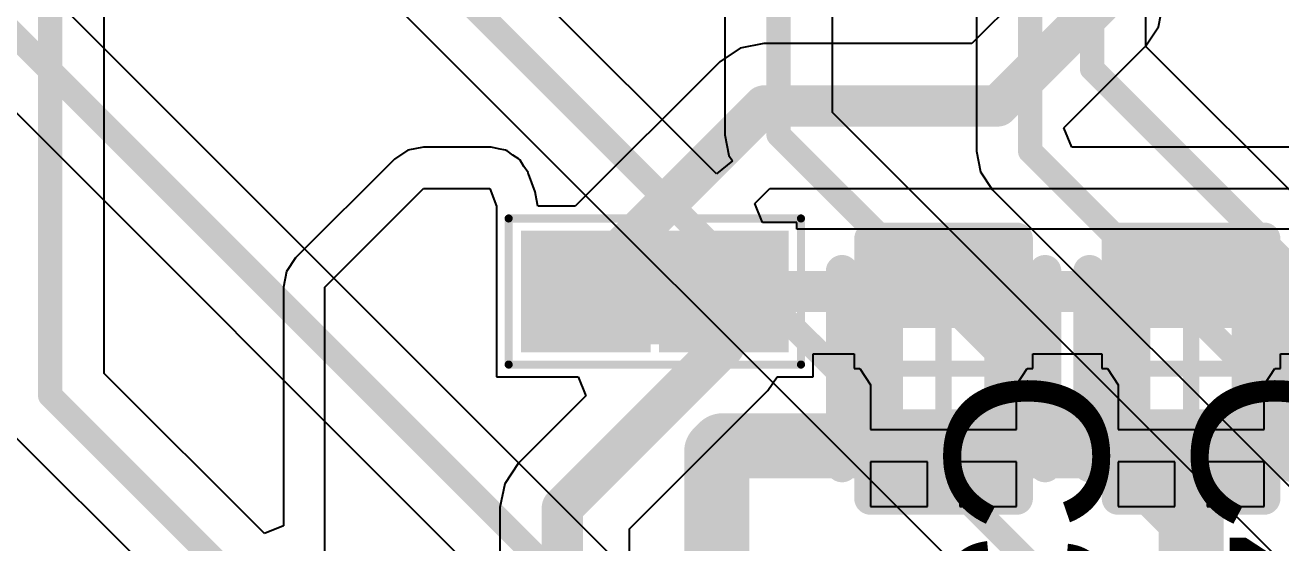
# Model space of a CAD drawing. Header units: millimetres. Extents: x 9.6 to 105, y 7.6 to 66.9.
# Drawn here: x 68.51 to 76.24, y 25.12 to 28.31 of the extents above; entities that cross this region are included whole.
import ezdxf

# ---------------------------------------------------------------- set-up
doc = ezdxf.new("R2010")
doc.units = ezdxf.units.MM
for name, color, linetype in [('BottomLayer', 5, 'Continuous'), ('Mechanical13', 56, 'Continuous'), ('Mechanical15', 56, 'Continuous'), ('Mechanical16', 56, 'Continuous'), ('Mechanical2', 216, 'Continuous'), ('Mechanical3', 76, 'Continuous'), ('Mechanical5', 56, 'Continuous'), ('TopLayer', 1, 'Continuous'), ('TopOverlay', 2, 'Continuous'), ('TopPaste', 8, 'Continuous'), ('TopSolder', 216, 'Continuous')]:
    doc.layers.add(name, color=color, linetype=linetype)
doc.styles.add('Arial', font='arial.ttf', dxfattribs={"height": 0.2})

msp = doc.modelspace()

# ---------------------------------------------------------------- hatches: boundary and pattern name
at = {"layer": 'TopLayer'}
for points in [[(71.665, 26.395), (71.665, 26.945), (72.265, 26.945), (72.265, 26.395)], [(72.515, 26.395), (72.515, 26.945), (73.115, 26.945), (73.115, 26.395)], [(74.468, 26.895), (74.468, 26.445), (73.868, 26.445), (73.868, 26.895)], [(75.992, 26.895), (75.992, 26.445), (75.392, 26.445), (75.392, 26.895)], [(74.468, 25.945), (74.468, 25.495), (73.868, 25.495), (73.868, 25.945)], [(75.992, 25.945), (75.992, 25.495), (75.392, 25.495), (75.392, 25.945)]]:
    msp.add_hatch(color=1, dxfattribs=at).paths.add_polyline_path(points)
at = {"layer": 'TopPaste'}
for points in [[(71.715, 26.445), (71.715, 26.895), (72.215, 26.895), (72.215, 26.445)], [(72.565, 26.445), (72.565, 26.895), (73.065, 26.895), (73.065, 26.445)], [(74.468, 26.895), (74.468, 26.445), (73.868, 26.445), (73.868, 26.895)], [(75.992, 26.895), (75.992, 26.445), (75.392, 26.445), (75.392, 26.895)], [(74.468, 25.945), (74.468, 25.495), (73.868, 25.495), (73.868, 25.945)], [(75.992, 25.945), (75.992, 25.495), (75.392, 25.495), (75.392, 25.945)]]:
    msp.add_hatch(color=8, dxfattribs=at).paths.add_polyline_path(points)
at = {"layer": 'TopSolder'}
for points in [[(71.565, 26.295), (71.565, 27.045), (72.365, 27.045), (72.365, 26.295)], [(72.415, 26.295), (72.415, 27.045), (73.215, 27.045), (73.215, 26.295)], [(74.468, 26.895), (74.468, 26.445), (73.868, 26.445), (73.868, 26.895)], [(75.992, 26.895), (75.992, 26.445), (75.392, 26.445), (75.392, 26.895)], [(74.468, 25.945), (74.468, 25.495), (73.868, 25.495), (73.868, 25.945)], [(75.992, 25.945), (75.992, 25.495), (75.392, 25.495), (75.392, 25.945)]]:
    msp.add_hatch(color=216, dxfattribs=at).paths.add_polyline_path(points)

# ---------------------------------------------------------------- linework, layer by layer
at = {"layer": 'BottomLayer'}
for p, q in [((73.4834, 27.7725), (73.4834, 35.4126)), ((75.4138, 28.1789), (75.4138, 33.8829)), ((76.6375, 20.5289), (66.6682, 30.4982)), ((66.0024, 30.2268), (72.2246, 24.0046)), ((72.8206, 30.1412), (72.8206, 27.6352)), ((72.7694, 27.3942), (70.662, 29.5016)), ((74.37, 29.3785), (74.37, 27.5336)), ((70.1934, 29.033), (79.7294, 19.4969)), ((77.6651, 25.9276), (75.4138, 28.1789)), ((82.5595, 18.6963), (73.4834, 27.7725)), ((72.8206, 27.6352), (72.8459, 27.5084)), ((74.37, 27.5336), (74.3953, 27.4068)), ((72.8681, 27.4752), (72.7694, 27.3942)), ((72.8459, 27.5084), (72.8681, 27.4752)), ((74.3953, 27.4068), (74.4671, 27.2993)), ((74.4671, 27.2993), (82.7216, 19.0448))]:
    msp.add_line(p, q, dxfattribs=at)
at = {"layer": 'BottomLayer', "const_width": 0.15}
for points in [[(73.152, 27.6352), (73.152, 35.5346)], [(75.0824, 28.0416), (75.0824, 34.4618)], [(66.0146, 30.6832), (76.4032, 20.2946)], [(74.7014, 27.5336), (74.7014, 29.6926)], [(70.2056, 29.4894), (80.0608, 19.6342)], [(75.0824, 28.0416), (83.566, 19.558)], [(73.152, 27.6352), (82.677, 18.1102)], [(74.7014, 27.5336), (83.439, 18.796)]]:
    msp.add_lwpolyline(points, dxfattribs=at)
at = {"layer": 'BottomLayer', "const_width": 0.075}
for points in [[(75.0449, 28.0416, 1), (75.1199, 28.0416, 1)], [(75.0449, 28.0416, 1), (75.1199, 28.0416, 1)], [(73.1145, 27.6352, 1), (73.1895, 27.6352, 1)], [(73.1145, 27.6352, 1), (73.1895, 27.6352, 1)], [(74.6639, 27.5336, 1), (74.7389, 27.5336, 1)], [(74.6639, 27.5336, 1), (74.7389, 27.5336, 1)]]:
    msp.add_lwpolyline(points, format="xyb", close=True, dxfattribs=at)
at = {"layer": 'Mechanical13', "const_width": 0.1}
for points in [[(71.865, 26.395), (71.865, 26.945)], [(71.865, 26.945), (72.915, 26.945)], [(72.915, 26.395), (72.915, 26.945)], [(71.865, 26.395), (72.915, 26.395)]]:
    msp.add_lwpolyline(points, dxfattribs=at)
at = {"layer": 'Mechanical13', "const_width": 0.05}
for points in [[(71.84, 26.945, 1), (71.89, 26.945, 1)], [(71.84, 26.945, 1), (71.89, 26.945, 1)], [(72.89, 26.945, 1), (72.94, 26.945, 1)], [(72.89, 26.945, 1), (72.94, 26.945, 1)], [(71.84, 26.395, 1), (71.89, 26.395, 1)], [(71.84, 26.395, 1), (71.89, 26.395, 1)], [(72.89, 26.395, 1), (72.94, 26.395, 1)], [(72.89, 26.395, 1), (72.94, 26.395, 1)]]:
    msp.add_lwpolyline(points, format="xyb", close=True, dxfattribs=at)
at = {"layer": 'Mechanical15'}
for points, const_width in [([(71.49, 26.22), (71.49, 27.12)], 0.05), ([(71.49, 27.12), (73.29, 27.12)], 0.05), ([(73.29, 26.22), (73.29, 27.12)], 0.05), ([(72.39, 26.395), (72.39, 26.945)], 0.1), ([(72.115, 26.67), (72.665, 26.67)], 0.1), ([(71.49, 26.22), (73.29, 26.22)], 0.05)]:
    msp.add_lwpolyline(points, dxfattribs=dict(at, const_width=const_width))
for points, const_width in [([(71.4775, 27.12, 1), (71.5025, 27.12, 1)], 0.025), ([(71.4775, 27.12, 1), (71.5025, 27.12, 1)], 0.025), ([(73.2775, 27.12, 1), (73.3025, 27.12, 1)], 0.025), ([(73.2775, 27.12, 1), (73.3025, 27.12, 1)], 0.025), ([(72.365, 26.945, 1), (72.415, 26.945, 1)], 0.05), ([(72.09, 26.67, 1), (72.14, 26.67, 1)], 0.05), ([(72.64, 26.67, 1), (72.69, 26.67, 1)], 0.05), ([(72.365, 26.395, 1), (72.415, 26.395, 1)], 0.05), ([(71.4775, 26.22, 1), (71.5025, 26.22, 1)], 0.025), ([(71.4775, 26.22, 1), (71.5025, 26.22, 1)], 0.025), ([(73.2775, 26.22, 1), (73.3025, 26.22, 1)], 0.025), ([(73.2775, 26.22, 1), (73.3025, 26.22, 1)], 0.025)]:
    msp.add_lwpolyline(points, format="xyb", close=True, dxfattribs=dict(at, const_width=const_width))
at = {"layer": 'Mechanical16', "const_width": 0.1}
for points in [[(74.168, 25.695), (74.168, 26.695)], [(75.692, 25.695), (75.692, 26.695)], [(73.668, 26.195), (74.668, 26.195)], [(75.192, 26.195), (76.192, 26.195)]]:
    msp.add_lwpolyline(points, dxfattribs=at)
at = {"layer": 'Mechanical16', "const_width": 0.05}
for points in [[(74.143, 26.695, 1), (74.193, 26.695, 1)], [(75.667, 26.695, 1), (75.717, 26.695, 1)], [(73.643, 26.195, 1), (73.693, 26.195, 1)], [(74.643, 26.195, 1), (74.693, 26.195, 1)], [(75.167, 26.195, 1), (75.217, 26.195, 1)], [(76.167, 26.195, 1), (76.217, 26.195, 1)], [(74.143, 25.695, 1), (74.193, 25.695, 1)], [(75.667, 25.695, 1), (75.717, 25.695, 1)]]:
    msp.add_lwpolyline(points, format="xyb", close=True, dxfattribs=at)
at = {"layer": 'Mechanical2', "const_width": 0.2}
for points in [[(73.818, 26.795), (74.518, 26.795)], [(73.818, 25.595), (73.818, 26.795)], [(74.518, 25.595), (74.518, 26.795)], [(75.342, 26.795), (76.042, 26.795)], [(75.342, 25.595), (75.342, 26.795)], [(76.042, 25.595), (76.042, 26.795)], [(73.818, 25.595), (74.518, 25.595)], [(75.342, 25.595), (76.042, 25.595)]]:
    msp.add_lwpolyline(points, dxfattribs=at)
at = {"layer": 'Mechanical2', "const_width": 0.1}
for points in [[(73.768, 26.795, 1), (73.868, 26.795, 1)], [(73.768, 26.795, 1), (73.868, 26.795, 1)], [(74.468, 26.795, 1), (74.568, 26.795, 1)], [(74.468, 26.795, 1), (74.568, 26.795, 1)], [(75.292, 26.795, 1), (75.392, 26.795, 1)], [(75.292, 26.795, 1), (75.392, 26.795, 1)], [(75.992, 26.795, 1), (76.092, 26.795, 1)], [(75.992, 26.795, 1), (76.092, 26.795, 1)], [(73.768, 25.595, 1), (73.868, 25.595, 1)], [(73.768, 25.595, 1), (73.868, 25.595, 1)], [(74.468, 25.595, 1), (74.568, 25.595, 1)], [(74.468, 25.595, 1), (74.568, 25.595, 1)], [(75.292, 25.595, 1), (75.392, 25.595, 1)], [(75.292, 25.595, 1), (75.392, 25.595, 1)], [(75.992, 25.595, 1), (76.092, 25.595, 1)], [(75.992, 25.595, 1), (76.092, 25.595, 1)]]:
    msp.add_lwpolyline(points, format="xyb", close=True, dxfattribs=at)
at = {"layer": 'Mechanical3', "const_width": 0.2}
for points in [[(73.718, 26.995), (74.618, 26.995)], [(73.718, 25.395), (73.718, 26.995)], [(74.618, 25.395), (74.618, 26.995)], [(75.242, 26.995), (76.142, 26.995)], [(75.242, 25.395), (75.242, 26.995)], [(76.142, 25.395), (76.142, 26.995)], [(73.718, 25.395), (74.618, 25.395)], [(75.242, 25.395), (76.142, 25.395)]]:
    msp.add_lwpolyline(points, dxfattribs=at)
at = {"layer": 'Mechanical3', "const_width": 0.1}
for points in [[(73.668, 26.995, 1), (73.768, 26.995, 1)], [(73.668, 26.995, 1), (73.768, 26.995, 1)], [(74.568, 26.995, 1), (74.668, 26.995, 1)], [(74.568, 26.995, 1), (74.668, 26.995, 1)], [(75.192, 26.995, 1), (75.292, 26.995, 1)], [(75.192, 26.995, 1), (75.292, 26.995, 1)], [(76.092, 26.995, 1), (76.192, 26.995, 1)], [(76.092, 26.995, 1), (76.192, 26.995, 1)], [(73.668, 25.395, 1), (73.768, 25.395, 1)], [(73.668, 25.395, 1), (73.768, 25.395, 1)], [(74.568, 25.395, 1), (74.668, 25.395, 1)], [(74.568, 25.395, 1), (74.668, 25.395, 1)], [(75.192, 25.395, 1), (75.292, 25.395, 1)], [(75.192, 25.395, 1), (75.292, 25.395, 1)], [(76.092, 25.395, 1), (76.192, 25.395, 1)], [(76.092, 25.395, 1), (76.192, 25.395, 1)]]:
    msp.add_lwpolyline(points, format="xyb", close=True, dxfattribs=at)
at = {"layer": 'Mechanical5', "const_width": 0.2}
for points in [[(73.718, 26.995), (74.618, 26.995)], [(73.718, 25.395), (73.718, 26.995)], [(74.618, 25.395), (74.618, 26.995)], [(75.242, 26.995), (76.142, 26.995)], [(75.242, 25.395), (75.242, 26.995)], [(76.142, 25.395), (76.142, 26.995)], [(73.718, 25.395), (74.618, 25.395)], [(75.242, 25.395), (76.142, 25.395)]]:
    msp.add_lwpolyline(points, dxfattribs=at)
at = {"layer": 'Mechanical5', "const_width": 0.1}
for points in [[(73.668, 26.995, 1), (73.768, 26.995, 1)], [(73.668, 26.995, 1), (73.768, 26.995, 1)], [(74.568, 26.995, 1), (74.668, 26.995, 1)], [(74.568, 26.995, 1), (74.668, 26.995, 1)], [(75.192, 26.995, 1), (75.292, 26.995, 1)], [(75.192, 26.995, 1), (75.292, 26.995, 1)], [(76.092, 26.995, 1), (76.192, 26.995, 1)], [(76.092, 26.995, 1), (76.192, 26.995, 1)], [(73.668, 25.395, 1), (73.768, 25.395, 1)], [(73.668, 25.395, 1), (73.768, 25.395, 1)], [(74.568, 25.395, 1), (74.668, 25.395, 1)], [(74.568, 25.395, 1), (74.668, 25.395, 1)], [(75.192, 25.395, 1), (75.292, 25.395, 1)], [(75.192, 25.395, 1), (75.292, 25.395, 1)], [(76.092, 25.395, 1), (76.192, 25.395, 1)], [(76.092, 25.395, 1), (76.192, 25.395, 1)]]:
    msp.add_lwpolyline(points, format="xyb", close=True, dxfattribs=at)
at = {"layer": 'TopLayer'}
for p, q in [((68.9986, 26.166), (68.9986, 34.58)), ((74.7521, 28.6072), (74.3422, 28.1974)), ((75.4916, 28.3009), (75.5208, 28.448)), ((75.4083, 28.1762), (75.4916, 28.3009)), ((72.9149, 28.1681), (72.7902, 28.0848)), ((73.062, 28.1974), (72.9149, 28.1681)), ((74.3422, 28.1974), (73.062, 28.1974)), ((74.9093, 27.6772), (75.4082, 28.1762)), ((75.4082, 28.1762), (75.4083, 28.1762)), ((72.7902, 28.0848), (71.9004, 27.195)), ((72.7902, 28.0848), (72.7902, 28.0848)), ((74.9579, 27.5599), (74.9093, 27.6772)), ((70.8688, 27.5405), (70.7861, 27.4852)), ((70.9664, 27.5599), (70.8688, 27.5405)), ((71.374, 27.5599), (70.9664, 27.5599)), ((71.3785, 27.559), (71.374, 27.5599)), ((71.3831, 27.5597), (71.3785, 27.559)), ((71.4271, 27.5493), (71.3831, 27.5597)), ((71.4715, 27.5405), (71.4271, 27.5493)), ((71.4754, 27.5379), (71.4715, 27.5405)), ((71.4798, 27.5369), (71.4754, 27.5379)), ((71.5166, 27.5104), (71.4798, 27.5369)), ((76.8564, 27.5599), (74.9579, 27.5599)), ((70.7861, 27.4852), (70.1778, 26.8769)), ((71.5542, 27.4852), (71.5166, 27.5104)), ((71.5568, 27.4814), (71.5542, 27.4852)), ((71.5605, 27.4787), (71.5568, 27.4814)), ((71.5843, 27.4402), (71.5605, 27.4787)), ((71.6095, 27.4025), (71.5843, 27.4402)), ((71.6104, 27.398), (71.6095, 27.4025)), ((71.6128, 27.3941), (71.6104, 27.398)), ((71.6538, 27.2841), (71.6128, 27.3941)), ((70.358, 26.6966), (70.9664, 27.305)), ((70.9664, 27.305), (71.374, 27.305)), ((71.374, 27.305), (71.415, 27.195)), ((73.0049, 27.2123), (73.0976, 27.305)), ((73.0976, 27.305), (76.962, 27.305)), ((71.6611, 27.2395), (71.6538, 27.2841)), ((71.6699, 27.195), (71.6611, 27.2395)), ((71.415, 27.195), (71.415, 27.195)), ((71.415, 27.195), (71.415, 26.145)), ((71.9004, 27.195), (71.6699, 27.195)), ((73.0535, 27.095), (73.0049, 27.2123)), ((73.265, 27.095), (73.0535, 27.095)), ((73.265, 27.0544), (73.265, 27.095)), ((77.0568, 27.0544), (73.265, 27.0544)), ((70.1778, 26.8769), (70.1225, 26.7942)), ((70.1225, 26.7942), (70.1031, 26.6966)), ((70.1031, 26.6966), (70.1031, 25.2274)), ((70.358, 24.936), (70.358, 26.6966)), ((73.365, 26.145), (73.365, 26.2856)), ((73.365, 26.2856), (73.618, 26.2856)), ((73.618, 26.2856), (73.618, 26.195)), ((74.718, 26.195), (74.718, 26.2856)), ((74.718, 26.2856), (75.142, 26.2856)), ((75.142, 26.2856), (75.142, 26.195)), ((76.242, 26.195), (76.242, 26.2856)), ((76.242, 26.2856), (76.666, 26.2856)), ((69.9858, 25.1788), (68.9986, 26.166)), ((71.415, 26.145), (71.9175, 26.145)), ((71.9175, 26.145), (71.9661, 26.0277)), ((73.0868, 26.0612), (73.1428, 26.145)), ((73.1428, 26.145), (73.365, 26.145)), ((73.618, 26.195), (73.6529, 26.195)), ((73.6529, 26.195), (73.718, 26.095)), ((74.618, 26.095), (74.6831, 26.195)), ((74.6831, 26.195), (74.718, 26.195)), ((75.142, 26.195), (75.1769, 26.195)), ((75.1769, 26.195), (75.242, 26.095)), ((76.142, 26.095), (76.2071, 26.195)), ((76.2071, 26.195), (76.242, 26.195)), ((72.2334, 25.2078), (73.0868, 26.0612)), ((73.0868, 26.0612), (73.0868, 26.0612)), ((73.718, 26.095), (73.718, 26.068)), ((73.718, 26.068), (73.718, 25.82)), ((74.618, 26.068), (74.618, 26.095)), ((74.618, 25.82), (74.618, 26.068)), ((75.242, 26.095), (75.242, 26.068)), ((75.242, 26.068), (75.242, 25.82)), ((76.142, 26.068), (76.142, 26.095)), ((76.142, 25.82), (76.142, 26.068)), ((71.9661, 26.0277), (71.5489, 25.6105)), ((68.433, 25.7944), (69.2677, 24.9597)), ((73.718, 25.82), (74.168, 25.82)), ((74.168, 25.82), (74.618, 25.82)), ((75.242, 25.82), (75.692, 25.82)), ((75.692, 25.82), (76.142, 25.82)), ((71.5489, 25.6105), (71.4656, 25.4858)), ((74.068, 25.62), (73.718, 25.62)), ((73.718, 25.62), (73.718, 25.345)), ((74.068, 25.345), (74.068, 25.62)), ((74.618, 25.62), (74.268, 25.62)), ((74.268, 25.62), (74.268, 25.345)), ((74.618, 25.345), (74.618, 25.62)), ((75.592, 25.62), (75.242, 25.62)), ((75.242, 25.62), (75.242, 25.345)), ((75.592, 25.345), (75.592, 25.62)), ((76.142, 25.62), (75.792, 25.62)), ((75.792, 25.62), (75.792, 25.345)), ((76.142, 25.345), (76.142, 25.62)), ((71.4656, 25.4858), (71.4363, 25.3387)), ((71.4363, 25.3387), (71.4363, 25.3387)), ((71.4363, 25.3387), (71.4363, 24.8954)), ((73.718, 25.345), (74.068, 25.345)), ((74.268, 25.345), (74.618, 25.345)), ((75.242, 25.345), (75.592, 25.345)), ((75.792, 25.345), (76.142, 25.345)), ((70.1031, 25.2274), (69.9858, 25.1788)), ((72.2343, 25.0646), (72.2334, 25.2078))]:
    msp.add_line(p, q, dxfattribs=at)
for points, const_width in [([(68.6673, 26.0287), (68.6673, 35.43)], 0.15), ([(74.5015, 27.813), (75.1365, 28.448)], 0.254), ([(72.138, 26.889), (73.062, 27.813)], 0.254), ([(73.062, 27.813), (74.5015, 27.813)], 0.254), ([(72.138, 26.818), (72.138, 26.889)], 0.254), ([(71.99, 26.67), (72.138, 26.818)], 0.254), ([(71.965, 26.67), (71.99, 26.67)], 0.254), ([(72.815, 26.333), (72.815, 26.67)], 0.254), ([(72.815, 26.67), (74.168, 26.67)], 0.254), ([(74.168, 26.67), (75.692, 26.67)], 0.254), ([(75.692, 26.67), (77.216, 26.67)], 0.254), ([(71.8207, 25.3387), (72.815, 26.333)], 0.254), ([(68.6673, 26.0287), (70.185, 24.511)], 0.15), ([(72.771, 25.6851), (72.8059, 25.72)], 0.4), ([(72.8059, 25.72), (74.168, 25.72)], 0.4), ([(74.168, 25.72), (75.692, 25.72)], 0.4), ([(75.692, 24.384), (75.692, 25.72)], 0.4), ([(75.692, 25.72), (77.216, 25.72)], 0.4), ([(72.771, 24.5308), (72.771, 25.6851)], 0.4), ([(71.8207, 24.53), (71.8207, 25.3387)], 0.254)]:
    msp.add_lwpolyline(points, dxfattribs=dict(at, const_width=const_width))
for points, const_width in [([(72.9985, 27.813, 1), (73.1255, 27.813, 1)], 0.127), ([(72.9985, 27.813, 1), (73.1255, 27.813, 1)], 0.127), ([(74.438, 27.813, 1), (74.565, 27.813, 1)], 0.127), ([(74.438, 27.813, 1), (74.565, 27.813, 1)], 0.127), ([(72.0745, 26.889, 1), (72.2015, 26.889, 1)], 0.127), ([(72.0745, 26.889, 1), (72.2015, 26.889, 1)], 0.127), ([(72.0745, 26.818, 1), (72.2015, 26.818, 1)], 0.127), ([(72.0745, 26.818, 1), (72.2015, 26.818, 1)], 0.127), ([(71.9015, 26.67, 1), (72.0285, 26.67, 1)], 0.127), ([(71.9265, 26.67, 1), (72.0535, 26.67, 1)], 0.127), ([(71.9265, 26.67, 1), (72.0535, 26.67, 1)], 0.127), ([(72.7515, 26.67, 1), (72.8785, 26.67, 1)], 0.127), ([(72.7515, 26.67, 1), (72.8785, 26.67, 1)], 0.127), ([(74.1045, 26.67, 1), (74.2315, 26.67, 1)], 0.127), ([(74.1045, 26.67, 1), (74.2315, 26.67, 1)], 0.127), ([(75.6285, 26.67, 1), (75.7555, 26.67, 1)], 0.127), ([(75.6285, 26.67, 1), (75.7555, 26.67, 1)], 0.127), ([(72.7515, 26.333, 1), (72.8785, 26.333, 1)], 0.127), ([(72.7515, 26.333, 1), (72.8785, 26.333, 1)], 0.127), ([(68.6298, 26.0287, 1), (68.7048, 26.0287, 1)], 0.075), ([(68.6298, 26.0287, 1), (68.7048, 26.0287, 1)], 0.075), ([(72.7059, 25.72, 1), (72.9059, 25.72, 1)], 0.2), ([(72.7059, 25.72, 1), (72.9059, 25.72, 1)], 0.2), ([(74.068, 25.72, 1), (74.268, 25.72, 1)], 0.2), ([(74.068, 25.72, 1), (74.268, 25.72, 1)], 0.2), ([(75.592, 25.72, 1), (75.792, 25.72, 1)], 0.2), ([(75.592, 25.72, 1), (75.792, 25.72, 1)], 0.2), ([(75.592, 25.72, 1), (75.792, 25.72, 1)], 0.2), ([(72.671, 25.6851, 1), (72.871, 25.6851, 1)], 0.2), ([(72.671, 25.6851, 1), (72.871, 25.6851, 1)], 0.2), ([(71.7572, 25.3387, 1), (71.8842, 25.3387, 1)], 0.127), ([(71.7572, 25.3387, 1), (71.8842, 25.3387, 1)], 0.127)]:
    msp.add_lwpolyline(points, format="xyb", close=True, dxfattribs=dict(at, const_width=const_width))
at = {"layer": 'TopOverlay', "const_width": 0.2}
for points in [[(73.543, 25.595), (73.543, 26.795)], [(74.793, 25.595), (74.793, 26.795)], [(75.067, 25.595), (75.067, 26.795)], [(76.317, 25.595), (76.317, 26.795)]]:
    msp.add_lwpolyline(points, dxfattribs=at)
at = {"layer": 'TopOverlay', "const_width": 0.1}
for points in [[(73.493, 26.795, 1), (73.593, 26.795, 1)], [(74.743, 26.795, 1), (74.843, 26.795, 1)], [(75.017, 26.795, 1), (75.117, 26.795, 1)], [(76.267, 26.795, 1), (76.367, 26.795, 1)], [(73.493, 25.595, 1), (73.593, 25.595, 1)], [(74.743, 25.595, 1), (74.843, 25.595, 1)], [(75.017, 25.595, 1), (75.117, 25.595, 1)], [(76.267, 25.595, 1), (76.367, 25.595, 1)]]:
    msp.add_lwpolyline(points, format="xyb", close=True, dxfattribs=at)

# ---------------------------------------------------------------- texts
at = {"layer": 'Mechanical5', "style": 'Arial'}
for s, p in [('C3', (74.1791, 26.195)), ('C4', (75.7031, 26.195))]:
    msp.add_text(s, height=1, rotation=270, dxfattribs=at).set_placement(p)

doc.saveas('drawing.dxf')
